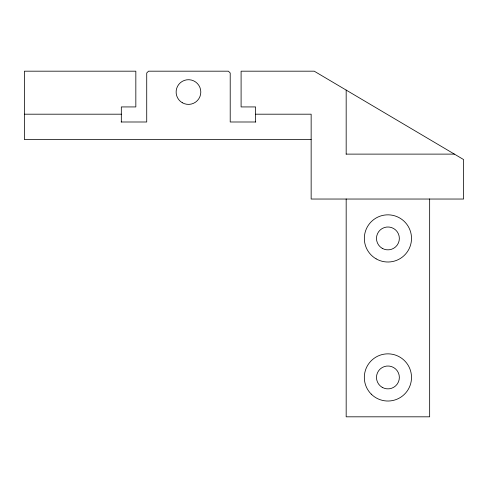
<?xml version="1.0" encoding="UTF-8"?>
<svg xmlns="http://www.w3.org/2000/svg" width="488" height="488" viewBox="0 0 488 488"><rect width="100%" height="100%" fill="white"/><g stroke="black" fill="none" stroke-linecap="round" stroke-linejoin="round"><path stroke-width="0.73" d="M24.4 114.192L121.317 114.192M255.614 114.192L311.149 114.192L311.149 199.037L463.6 199.037L463.6 159.564L314.217 71.181L241.096 71.181L241.096 106.933L255.614 106.933L255.614 121.994M121.14 121.994L146.723 121.994L146.723 72.993L148.535 71.181L228.39 71.181L230.208 72.993L230.208 121.994L255.791 121.994M311.149 139.599L24.4 139.599L24.4 71.181L135.835 71.181L135.835 106.933L121.317 106.933L121.317 121.994M346.114 154.117L454.395 154.117M429.66 198.945L429.66 416.819L346.175 416.819L346.175 198.945M346.175 90.091L346.175 154.117M371.234 394.121A23.595 23.595 0 0 0 410.707 383.544A23.595 23.595 0 0 0 381.811 354.648A23.595 23.595 0 0 0 371.234 394.121M376.126 258.853A23.595 23.595 0 0 0 411.512 238.418A23.595 23.595 0 0 0 376.126 217.99A23.595 23.595 0 0 0 376.126 258.853M382.202 248.319A11.431 11.431 0 0 0 399.355 238.418A11.431 11.431 0 0 0 382.202 228.518A11.431 11.431 0 0 0 382.202 248.319M382.202 387.338A11.431 11.431 0 0 0 399.355 377.438A11.431 11.431 0 0 0 382.202 367.537A11.431 11.431 0 0 0 382.202 387.338M182.292 102.736A12.34 12.34 0 0 0 200.806 92.049A12.34 12.34 0 0 0 182.292 81.362A12.34 12.34 0 0 0 182.292 102.736"/></g></svg>
